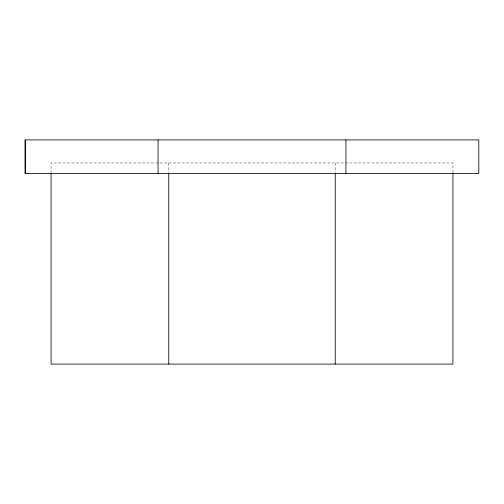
<?xml version="1.0" encoding="UTF-8"?>
<svg xmlns="http://www.w3.org/2000/svg" width="504" height="504" viewBox="0 0 504 504"><rect width="100%" height="100%" fill="white"/><g stroke="black" fill="none" stroke-linecap="round" stroke-linejoin="round"><path stroke-width="0.38" stroke-dasharray="2.52 1.89" d="M452.945 172.406L452.945 162.981L51.055 162.981L51.055 172.406M335.236 162.981L335.236 172.406M168.764 162.981L168.764 172.406"/><path stroke-width="0.76" d="M25.2 173.54L25.2 139.91L478.8 139.91L478.8 173.54L25.2 173.54L25.2 139.91M452.945 173.193L452.945 364.09L51.055 364.09L51.055 173.193M345.946 139.91L345.946 173.54M335.236 173.193L335.236 364.09M168.764 173.193L168.764 364.09M158.054 139.91L158.054 173.54"/></g></svg>
